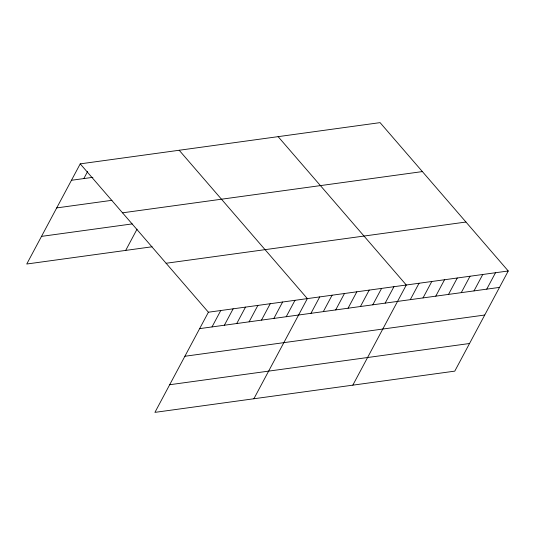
<?xml version="1.0" encoding="UTF-8"?>
<svg xmlns="http://www.w3.org/2000/svg" width="535" height="535" viewBox="0 0 535 535"><rect width="100%" height="100%" fill="white"/><g stroke="black" fill="none" stroke-linecap="round" stroke-linejoin="round"><path stroke-width="0.8" d="M508.25 270.984L208.403 312.219L154.923 412.371L454.777 371.136L508.25 270.984L380.077 122.629L80.223 163.864L26.75 264.016L152.087 246.775M83.834 178.57L87.64 171.434M125.698 250.407L137.054 229.147M212.007 326.925L220.768 310.521M224.379 325.226L233.14 308.815M236.744 323.528L245.505 307.117M249.116 321.823L257.877 305.418M261.481 320.124L270.242 303.713M273.853 318.425L282.614 302.014M286.218 316.72L294.986 300.316M253.878 398.762L307.351 298.61L179.178 150.255M310.955 313.323L319.723 296.912M323.327 311.617L332.088 295.213M335.699 309.919L344.46 293.508M348.064 308.22L356.825 291.809M360.436 306.515L369.197 290.11M372.801 304.816L381.562 288.405M385.173 303.118L393.934 286.707M352.826 385.153L406.299 285.008L278.126 136.652M410.285 299.66L419.045 283.256M423.024 297.908L431.792 281.504M435.771 296.156L444.531 279.751M448.517 294.404L457.278 277.999M461.257 292.652L470.018 276.241M474.003 290.9L482.764 274.488M486.743 289.147L495.504 272.736M71.463 180.275L92.903 177.326M56.71 207.908L111.955 200.311M122.522 212.823L422.369 171.588M41.503 236.376L132.212 223.904M166.104 263.26L465.952 222.032M199.642 328.63L499.489 287.395M184.883 356.263L484.73 315.028M169.682 384.732L469.529 343.503M80.223 163.864L208.403 312.219"/></g></svg>
